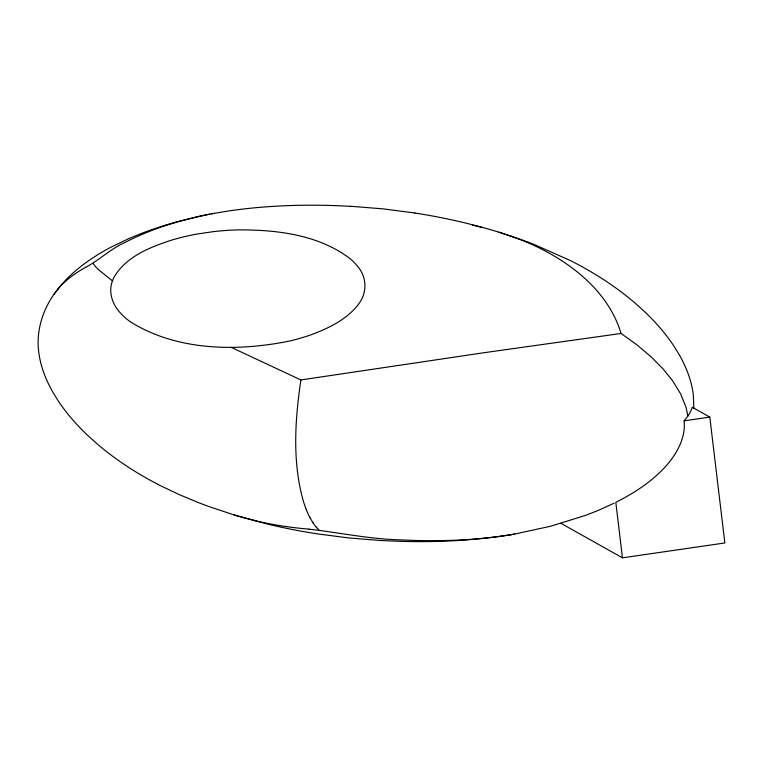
<?xml version="1.0" encoding="UTF-8"?>
<svg xmlns="http://www.w3.org/2000/svg" width="763" height="763" viewBox="0 0 763 763"><rect width="100%" height="100%" fill="white"/><g stroke="black" fill="none" stroke-linecap="round" stroke-linejoin="round"><path stroke-width="1.14" d="M693.825 408.138L693.338 395.005A209.281 114.593 21.9 0 0 679.614 355.377M687.845 416.093A108.584 59.457 21.9 0 0 692.27 407.261L709.8 417.094L724.85 542.96L622.455 557.829L615.817 502.312C632.489 493.957 648.474 483.818 661.702 470.58A312.382 171.046 21.9 0 0 669.113 462.349C678.431 450.761 685.803 436.093 684.077 420.833L687.864 416.102L686.051 407.299L680.653 393.899L672.461 380.575L663.2 369.063L651.097 356.807L636.685 344.657L621.053 333.469L484.867 352.592L300.889 379.945C294.995 419.936 292.191 461.749 303.331 501.11A212.963 116.605 21.9 0 0 306.201 509.388M213.697 231.59L197.159 234.031A299.926 164.226 21.9 0 0 171.084 240.288C149.558 247.374 125.676 256.788 113.916 277.503A107.287 58.751 21.9 0 0 112.457 280.879C108.47 291.056 111.76 302.73 118.599 310.865A48.822 26.734 21.9 0 0 130.177 321.69C176.93 351.037 236.749 351.705 289.32 341.099A287.041 157.168 21.9 0 0 312.22 334.356C328.71 328.166 345.343 320.031 356.903 306.325A141.308 77.378 21.9 0 0 359.564 302.701C367.137 292.219 366.612 277.217 358.305 267.269A47.802 26.171 21.9 0 0 349.521 258.228C318.152 234.708 277.045 229.777 238.914 229.882A253.173 138.628 21.9 0 0 213.707 231.609M54.249 293.908C42.385 310.531 36.08 331.428 38.713 351.838A209.281 114.593 21.9 0 0 52.447 391.457L57.73 400.136A202.996 111.16 21.9 0 0 86.629 434.395L97.044 443.828A202.348 110.797 21.9 0 0 147.354 478.668A208.976 114.431 21.9 0 0 161.451 486.165L179.582 494.748L198.17 502.483A265.705 145.495 21.9 0 0 209.243 506.661L234.165 514.968A188.633 103.291 21.9 0 0 241.785 517.2L253.24 520.194M54.097 294.136L60.954 285.286A393.336 215.376 21.9 0 1 90.902 259.182L97.922 254.594A470.246 257.493 21.9 0 1 111.512 246.907L128.05 238.962A555.178 303.998 21.9 0 1 176.549 221.947M54.345 293.774L58.217 288.824M85.513 267.336C99.419 260.231 110.606 248.652 125.132 242.376C148.299 230.407 173.287 222.281 198.657 216.511M614.139 503.179L601.912 508.797A541.558 296.53 21.9 0 1 584.544 515.683L550.705 526.222L514.558 534.081M176.52 221.919L200.86 216.015M198.704 216.444L203.082 215.538M201.232 215.9L205.314 215.071M203.778 215.366L207.555 214.613M206.325 214.842L209.815 214.174M208.9 214.336L212.085 213.735M211.475 213.85L214.365 213.316M214.06 213.363L230.178 210.731A544.629 298.219 21.9 0 1 350.379 206.334M513.728 534.224L514.672 534.062M512.889 534.367L513.938 534.195M512.049 534.51L513.213 534.319M511.21 534.653L512.478 534.443M510.371 534.796L511.754 534.558M511.019 534.682L501.882 536.112M508.683 535.063L510.285 534.806M508.816 535.035C472.993 540.633 436.56 541.673 400.384 539.851C369.607 539.155 339.43 532.536 308.986 529.188M684.077 420.833L709.8 417.094M350.341 206.239L383.264 208.89L414.814 212.991M381.719 540.605L348.786 537.944L317.236 533.852A382.873 209.653 21.9 0 1 268.9 524.419L234.165 514.968M472.354 225.142L482.521 227.565M499.679 232.419L497.886 231.866A316.13 173.096 21.9 0 0 478.296 226.268L465.316 222.968A381.157 208.709 21.9 0 0 414.824 213.02M498.992 232.21L522.817 240.183A265.705 145.495 21.9 0 1 533.89 244.351L570.61 260.669A208.976 114.431 21.9 0 1 584.706 268.175A202.348 110.797 21.9 0 1 635.016 303.016L645.422 312.449A202.996 111.16 21.9 0 1 674.32 346.707L679.604 355.377M500.099 232.553L513.222 236.988A153.535 84.073 21.9 0 1 533.413 245.181C571.487 262.682 608.645 291.828 621.053 333.469M300.889 379.945L231.256 347.384M560.996 523.37L622.455 557.829M112.457 280.879L98.704 269.854A45.332 24.826 21.9 0 1 95.394 266.487L93.076 263.445M318.82 529.875L316.111 526.995M313.011 522.808L310.159 518.001M501.844 536.065A544.629 298.219 21.9 0 1 381.672 540.509M308.948 529.093A238.352 130.511 21.9 0 1 253.249 520.328M316.101 527.004A52.761 28.889 21.9 0 1 313.021 522.808M310.14 518.001A138.322 75.747 21.9 0 1 306.23 509.388M58.074 288.748A248.614 136.129 21.9 0 1 85.59 267.384"/></g></svg>
